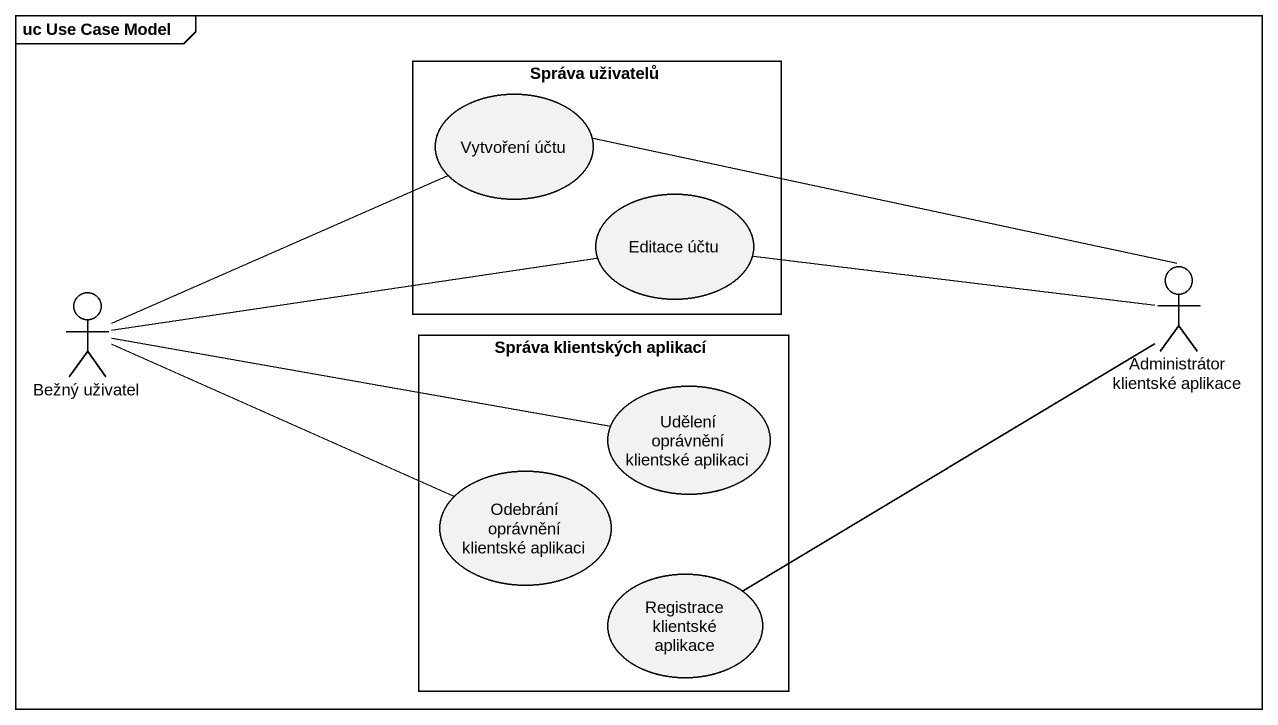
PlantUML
@startuml
mainframe uc Use Case Model
rectangle "Správa uživatelů" as Správa_uživatelů {
  usecase "Vytvoření účtu" as Vytvoření_účtu
  usecase "Editace účtu" as Editace_účtu
}
actor "Bežný uživatel" as Bežný_uživatel
actor "Administrátor klientské aplikace" as Administrátor_klientské
rectangle "Správa klientských aplikací" as Správa_klientských_aplikací {
  usecase "Udělení oprávnění klientské aplikaci" as Udělení_oprávnění_klientské
  usecase "Odebrání oprávnění klientské aplikaci" as Odebrání_oprávnění
  usecase "Registrace klientské aplikace" as Registrace_klientské
}
Bežný_uživatel -right- Vytvoření_účtu
Bežný_uživatel -right- Editace_účtu
Bežný_uživatel -right- Udělení_oprávnění_klientské
Bežný_uživatel -right- Odebrání_oprávnění
Administrátor_klientské -left- Vytvoření_účtu
Administrátor_klientské -left- Editace_účtu
Administrátor_klientské -left- Registrace_klientské
@enduml
